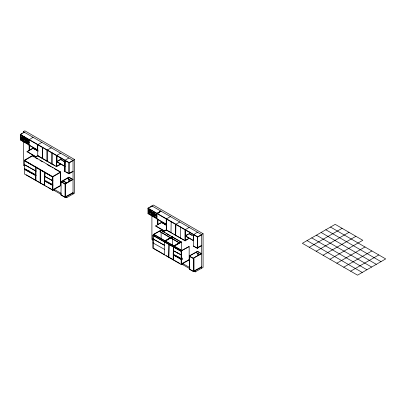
<?xml version="1.0" encoding="UTF-8"?>
<svg xmlns="http://www.w3.org/2000/svg" width="406" height="406" viewBox="0 0 406 406"><rect width="100%" height="100%" fill="white"/><g stroke="black" fill="none" stroke-linecap="round" stroke-linejoin="round"><path stroke-width="0.61" d="M23.365 132.935L23.365 131.686L24.852 130.828L74.526 159.507L74.526 193.16L66.716 197.666L65.64 197.042M37.443 149.824L20.3 139.923L20.3 134.411L24.193 132.168L24.441 132.595M22.244 133.574L20.3 134.701L69.147 162.902L73.039 160.654M22.492 136.046L20.549 137.167L28.882 141.978M24.37 137.132L22.426 138.253L22.426 135.924M22.244 138.517L20.3 139.639L29.13 144.739M24.37 137.416L22.426 138.537L22.426 140.867L24.37 139.74M22.492 138.659L20.549 139.781L20.549 134.843M25.263 138.207L23.807 139.05L23.807 136.72M25.999 138.07L24.055 139.192L24.055 136.868M25.999 138.355L24.055 139.481L24.055 141.806L25.999 140.684M23.634 139.877L22.178 140.72L22.178 138.395M26.892 139.146L25.431 139.989L25.431 137.664M27.628 139.009L25.679 140.131L25.679 137.807M27.628 139.294L25.679 140.42L25.679 142.745L27.628 141.623M25.751 140.537L23.807 141.664L23.807 139.334M33.023 137.264L29.13 139.796M29.161 139.557L28.912 145.15L37.961 150.408M29.257 139.948L27.309 141.075L27.309 138.745M29.257 140.237L27.309 141.359L27.309 143.683L29.257 142.562M26.892 141.76L25.431 142.602L25.431 140.278M28.521 142.699L27.06 143.541L27.06 141.217M41.854 142.364L37.687 144.769L37.687 150.22L37.936 150.073M38.057 155.706L35.89 156.96L27.06 151.57L33.023 148.129L38.215 151.128M27.06 151.859L29.227 150.606M29.13 145.023L29.13 150.377L33.272 148.276M42.681 147.368L42.432 158.599M58.987 171.373L60.621 172.317L52.587 176.955L24.299 160.624L24.299 160.274L32.333 155.635L60.621 171.966L60.621 185.735L52.892 190.196L48.096 187.394M24.837 160.314L31.815 156.285M36.032 175.123L24.401 168.693L24.644 160.517M27.06 151.57L35.89 156.67L38.057 155.422M51.237 147.779L47.071 150.184L47.071 161.273L47.319 161.131M24.644 164.501L24.401 164.709L36.032 171.139M24.401 168.693L29.526 171.368M24.401 169.266L36.032 175.696L24.401 169.266L24.401 173.996L52.866 190.145M36.032 167.089L35.784 175.265M28.461 171.636L29.491 171.043M60.621 153.199L56.454 155.605L56.454 166.693L56.703 155.457M47.375 161.162L47.126 161.309L47.126 150.22M36.032 171.073L24.401 164.643M40.498 169.672L40.199 169.784L40.199 183.121L40.448 182.979M51.76 163.983L52.064 163.872L52.009 152.752L51.816 164.014M68.898 157.98L64.787 160.416L64.787 171.505L69.121 173.717M44.863 172.19L44.614 185.669L44.863 185.527M44.919 172.22L44.67 180.396L52.866 184.842M36.032 180.426L35.784 180.569L35.784 175.839M36.083 180.457L35.84 180.604L35.84 167.267M74.526 159.507L68.873 162.776L68.873 173.864M40.498 183.01L40.255 183.152L40.255 169.815M44.67 180.969L52.866 185.415L44.67 180.969L44.67 185.699L44.919 185.557L26.243 174.808M60.621 171.966L52.587 176.605L52.618 184.984M64.787 171.505L65.036 160.274L65.006 171.378M52.866 180.792L44.67 176.346M52.866 180.858L44.67 176.412M73.039 171.236L68.898 173.337M66.056 171.951L69.147 173.768L73.039 171.52M65.285 197.316L60.951 195.103L61.199 181.604M73.039 192.617L65.061 196.935M61.169 194.976L65.31 197.362L73.039 192.901M156.848 218.474L156.848 218.763L148.017 213.663L148.017 208.151L153.402 205.045L203.076 233.724L203.076 267.371L195.266 271.883L193.647 270.949M148.992 207.877L148.017 208.435L197.692 237.114L201.584 234.871M149.966 207.314L152.159 206.334M150.215 209.785L148.266 210.907L156.741 215.799M150.215 210.069L148.266 211.191L156.741 216.083M151.605 211.145L150.144 211.988L150.144 209.663M149.479 212.536L148.017 213.378L156.99 218.555M151.605 211.435L150.144 212.277L150.144 214.601L151.605 213.759M150.215 212.399L148.266 213.52L148.266 208.582M152.499 212.226L151.524 212.785L151.524 210.46M153.229 212.089L151.773 212.932L151.773 210.602M153.229 212.374L151.773 213.216L151.773 215.545L153.229 214.703M154.61 212.886L153.153 213.729L153.153 211.399M154.859 213.028L153.402 213.871L153.402 211.546M154.371 213.597L153.402 214.155L153.402 216.484L154.859 215.642M152.011 215.119L152.981 214.556M148.017 208.151L156.99 213.328L160.877 211.084L157.472 213.333M161.02 211.161L156.904 213.602L156.904 219.047L166.511 224.625M156.975 213.688L155.031 214.81L155.031 212.485M157.614 213.414L159.071 212.571M156.975 213.972L155.031 215.099L155.031 217.423L156.975 216.302M154.123 215.779L153.153 216.342L153.153 214.013M170.398 216.581L166.232 218.986L166.232 224.432L166.48 224.29M166.607 229.923L164.44 231.171L155.61 226.076L158.858 223.909M159.137 223.752L161.08 222.63M157.68 219.24L157.68 224.594L161.816 222.488M171.175 221.549L170.982 232.816L171.23 232.674L166.511 229.979L166.511 218.824M153.153 248.081L153.153 234.663L160.877 230.202L181.411 242.057L181.411 250.806M152.945 235.338L181.411 251.487L152.945 235.338L152.945 248.213L181.162 264.504L189.166 259.947L189.166 246.533L181.193 250.852L189.166 246.533M154.062 235.414L153.813 235.556L153.813 234.566L164.77 240.895M179.782 221.996L175.615 224.401L175.615 235.49L175.864 235.348M155.61 225.787L164.44 230.887L166.607 229.634M175.92 224.29L175.671 235.526L175.92 235.378M153.194 238.718L152.945 238.86L164.577 245.29M153.194 242.763L152.945 242.91L164.577 249.401M180.558 226.969L180.36 238.231L180.609 238.089M164.384 254.821L164.359 241.134L172.083 236.673L172.083 236.957L170.987 236.322M164.603 241.276L172.332 236.815M184.999 229.821L189.166 227.416M165.516 242.022L165.267 242.169L165.267 241.179L173.601 245.99M164.577 245.356L152.945 238.926L154.28 239.408M168.992 244.321L168.744 257.338L168.992 257.191M169.048 244.351L168.8 257.368L169.048 257.226M185.76 235.465L188.191 234.059M197.443 232.191L193.555 234.729M193.581 234.485L193.332 246.041L197.417 248.396L197.692 236.83L157.127 213.409L157.127 213.693M173.438 246.376L181.162 241.915M180.914 242.057L180.914 241.768L173.189 246.229L173.682 246.518L181.411 242.057M166.536 229.963L166.536 218.875L166.287 230.106L185.248 240.763M173.682 247.503L174.347 247.122M176.412 235.698L185.273 240.814L189.166 238.281L185.024 240.382M164.328 254.785L164.603 254.405M203.076 233.724L197.417 236.987L197.417 248.396M173.438 259.505L173.215 259.916L173.463 254.74L181.411 259.327L181.162 259.47M193.332 246.041L197.666 248.254M181.411 255.009L173.215 250.563M173.408 259.744L173.159 259.886L173.408 246.868L173.215 254.374L181.411 258.82L179.29 257.592M181.411 255.075L173.215 250.629M201.584 245.447L197.443 247.553M197.692 247.985L201.584 245.737M181.441 258.358L182.101 257.972L182.101 259.535L181.441 259.916M181.441 258.642L182.101 258.262M182.101 259.246L181.441 259.632L173.215 254.882M193.829 271.533L193.829 258.658L189.744 256.298L189.495 269.32L189.719 255.775L197.443 251.314L201.584 253.704L193.611 258.023L201.335 253.557L201.335 253.846M189.495 256.445L193.829 258.658M201.584 266.833L193.611 271.152M189.495 269.32L193.581 271.675L201.584 267.118M309.255 247.29L342.096 228.329M316.157 251.273L348.998 232.313M323.054 255.257L355.895 236.297M329.956 259.241L362.797 240.281L335.199 224.345L302.358 243.306L357.549 275.172L385.7 258.921L330.504 227.055M336.853 263.225L365.004 246.97M343.75 267.204L371.901 250.954M350.652 271.188L378.803 254.938M325.815 229.766L381.011 261.631M321.121 232.471L376.316 264.336M316.431 235.181L371.627 267.046M311.742 237.891L366.933 269.757M307.048 240.596L362.243 272.462M23.365 131.686L73.039 160.365L73.039 194.017M20.3 134.411L69.147 162.613L69.147 173.768M65.275 161.974L60.621 159.284L56.728 161.532L65.006 166.313M189.166 233.501L193.307 235.891M60.621 159.573L61.656 160.167M62.691 160.766L64.239 161.664M189.166 233.785L191.754 235.282M20.549 137.456L28.882 142.267M157.127 218.92L166.511 224.34M185.273 235.744L193.555 240.525M56.728 161.816L65.006 166.597M161.568 222.346L166.764 225.345M185.273 236.033L193.555 240.814M33.023 148.418L35.099 149.616M36.139 150.215L37.179 150.819M161.568 222.635L163.126 223.533M164.166 224.132L165.724 225.031M56.48 166.166L60.621 164.065L60.621 164.349L56.728 166.597L56.728 155.442M166.262 229.547L166.759 229.837M37.961 155.762L47.345 161.182M48.39 161.781L55.165 165.694M172.245 233.288L173.286 233.892M174.321 234.455L175.372 235.094M56.454 166.693L37.743 155.889L37.743 144.8M32.581 156.127L32.333 155.635M32.876 156.3L33.962 156.929M35.053 157.558L37.509 158.974M39.95 160.385L42.442 161.821M47.02 164.466L50.826 166.663M51.917 167.292L53.003 167.922M54.363 168.708L56.5 169.936M56.81 170.119L58.631 171.17M69.67 177.828L72.791 179.63L72.791 179.345L65.061 183.806L65.036 197.458M164.963 232.846L161.126 230.344L153.153 234.663M166.059 233.48L169.891 235.693M173.103 237.546L180.396 241.758M198.732 252.344L197.692 251.456L189.719 255.775M199.777 252.943L200.818 253.547M170.429 237.627L159.472 231.303L170.429 237.911M70.614 180.284L67.492 178.198L71.131 180.589M63.077 180.746L66.716 182.847M63.077 181.03L65.676 182.533M165.019 240.748L154.062 234.424L154.062 235.698M165.516 241.037L173.849 245.848M181.852 250.466L174.347 246.132L174.347 247.411M181.604 250.614L174.098 246.28L174.098 247.264M24.299 160.274L52.892 176.777L52.892 190.196M164.359 241.134L164.851 241.418L172.58 236.957L172.58 237.246M24.401 160.664L52.618 176.955M60.951 181.751L65.036 184.106L73.039 179.488L68.898 177.097L61.169 181.558L65.31 183.948L65.31 197.362M27.359 166.13L28.44 166.754M51.273 179.939L52.333 180.553M177.173 252.628L178.234 253.237M188.917 259.52L189.166 259.662L181.193 263.981M24.456 165.968L23.365 165.338L23.365 141.658M153.001 240.185L151.91 239.555L151.91 215.251M175.052 255.146L178.234 256.983M177.249 256.45L178.868 257.379M30.607 171.992L34.403 174.184M45.974 180.863L47.035 181.477M48.096 182.086L49.156 182.7M50.217 183.309L52.333 184.537M173.768 254.724L181.315 259.079M61.321 193.434L54.297 189.384L54.297 190.495M189.866 267.65L182.847 263.595L182.847 264.712M53.211 189.871L61.321 194.55M181.756 264.083L189.866 268.767M52.643 189.764L60.621 185.446L60.372 172.174M45.954 186.192L47.025 186.806M153.696 248.396L164.603 254.689M166.166 255.592L173.438 259.789M173.971 260.099L179.838 263.484M190.236 269.488L193.86 271.578L193.86 258.165M201.584 268.234L201.584 234.582L151.91 205.903L151.91 206.192M197.692 253.334L197.692 255.831M195.266 270.766L195.266 271.883M193.581 258.8L193.581 271.675M193.307 234.582L193.307 240.382M189.414 231.902L189.414 233.643L185.522 235.891L185.522 230.09M185.273 229.659L185.273 240.814M185.024 229.801L184.999 240.91M181.852 258.404L181.852 259.393M181.441 250.994L181.441 264.413M181.162 251.634L181.162 264.504M175.894 224.244L175.894 224.528M173.682 246.518L173.682 247.767M173.408 254.222L173.408 255.45M172.58 238.835L172.58 245.711M164.44 230.887L164.44 231.171M161.126 232.222L161.126 239.098M157.924 219.671L157.924 224.736M156.99 213.328L156.99 213.617M156.741 213.47L156.741 218.413M154.782 212.343L154.782 214.667M154.782 214.952L154.782 217.281M151.524 213.074L151.524 215.398M149.895 209.521L149.895 211.846M149.895 212.135L149.895 214.459M69.147 177.529L69.147 177.239L61.418 181.989M69.147 179.117L69.147 181.619M68.898 178.975L68.898 181.472M66.716 196.55L66.716 197.666M64.757 160.365L64.757 166.166M60.87 157.685L60.87 159.426L56.977 161.674L56.977 155.874M52.618 185.557L52.618 190.292M47.345 150.027L47.345 150.311M37.961 144.607L37.961 144.896M35.89 156.67L35.89 156.96M29.379 145.455L29.379 150.519M28.882 139.654L28.882 144.592M27.06 138.603L27.06 140.928M22.178 135.782L22.178 138.111M42.625 147.332L42.376 158.568L42.681 158.457L42.625 147.332M179.259 242.727L170.926 237.911L179.259 243.011L179.259 242.727M199.681 254.516L196.037 252.41L199.681 254.801L199.681 254.516"/></g></svg>
